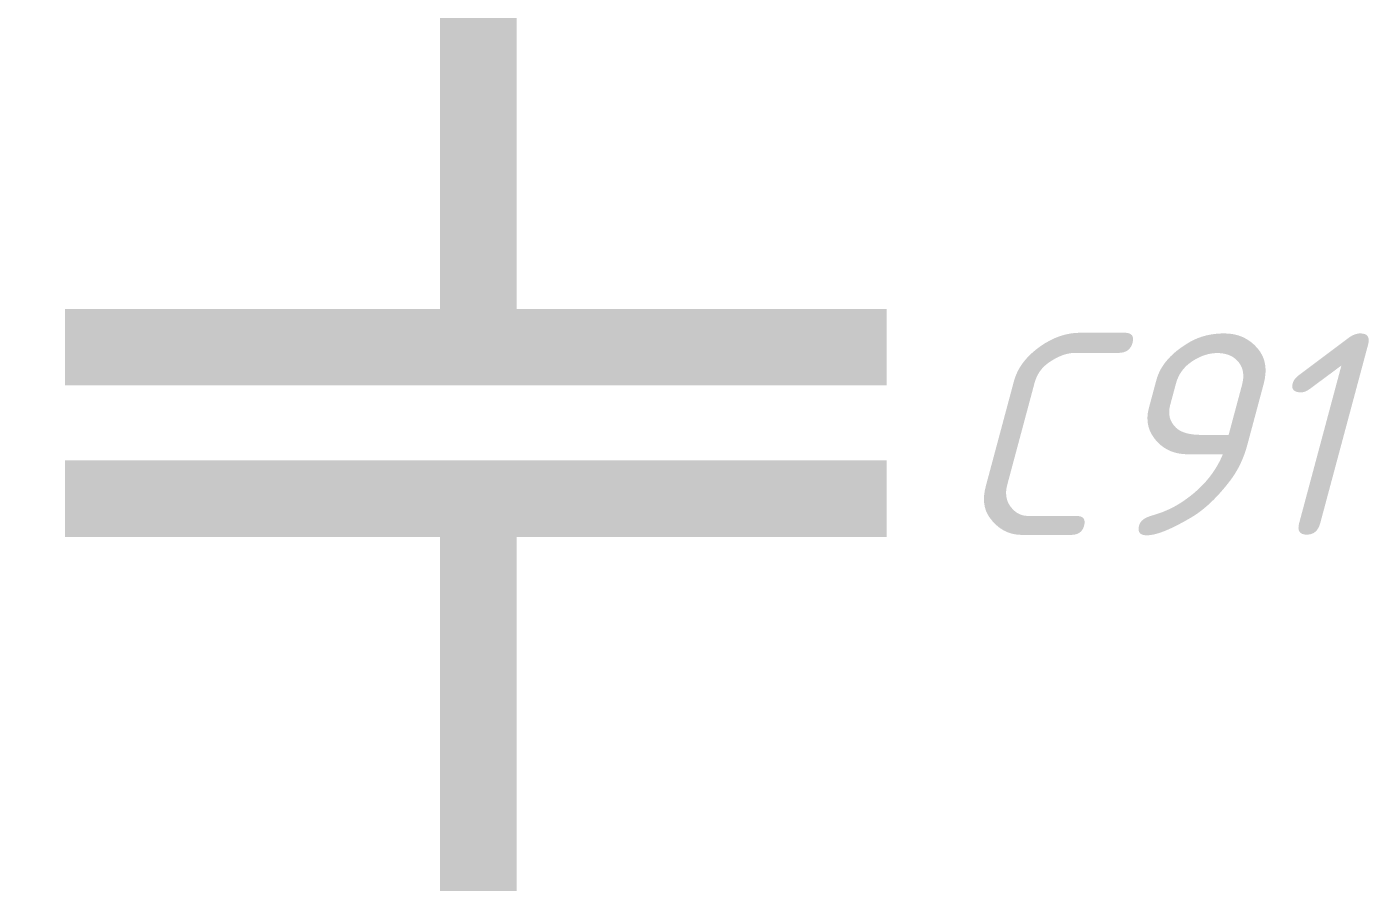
# Model space of a CAD drawing. Header units: inches. Extents: x 0 to 841, y 0 to 594.
# Drawn here: x 785.6 to 798.76, y 336.73 to 345.1 of the extents above; entities that cross this region are included whole.
import ezdxf

# ---------------------------------------------------------------- set-up
doc = ezdxf.new("R2010")
doc.units = ezdxf.units.IN
doc.layers.add('Sheet', color=255, linetype='Continuous')
doc.styles.get("Standard").update_dxf_attribs({"font": 'isocpeui.ttf'})

msp = doc.modelspace()

# ---------------------------------------------------------------- linework, layer by layer
at = {"layer": 'Sheet'}
for points in [[(790.021, 347.488, 0.749, 0.749, 0), (790.021, 341.963, 0.749, 0.749, 0)], [(790.021, 342.457, 0.3, 0.3, 0), (790.021, 347.488, 0.3, 0.3, 0)], [(794.018, 341.963, 0.749, 0.749, 0), (785.978, 341.963, 0.749, 0.749, 0)], [(794.018, 340.481, 0.749, 0.749, 0), (785.978, 340.481, 0.749, 0.749, 0)], [(790.021, 340.481, 0.749, 0.749, 0), (790.021, 335.001, 0.749, 0.749, 0)], [(790.021, 339.987, 0.3, 0.3, 0), (790.021, 335.001, 0.3, 0.3, 0)]]:
    msp.add_lwpolyline(points, format="xyseb", dxfattribs=at)

# ---------------------------------------------------------------- texts
msp.add_text('C91', height=1.9764, dxfattribs=at).set_placement((794.647, 340.122))

doc.saveas('drawing.dxf')
